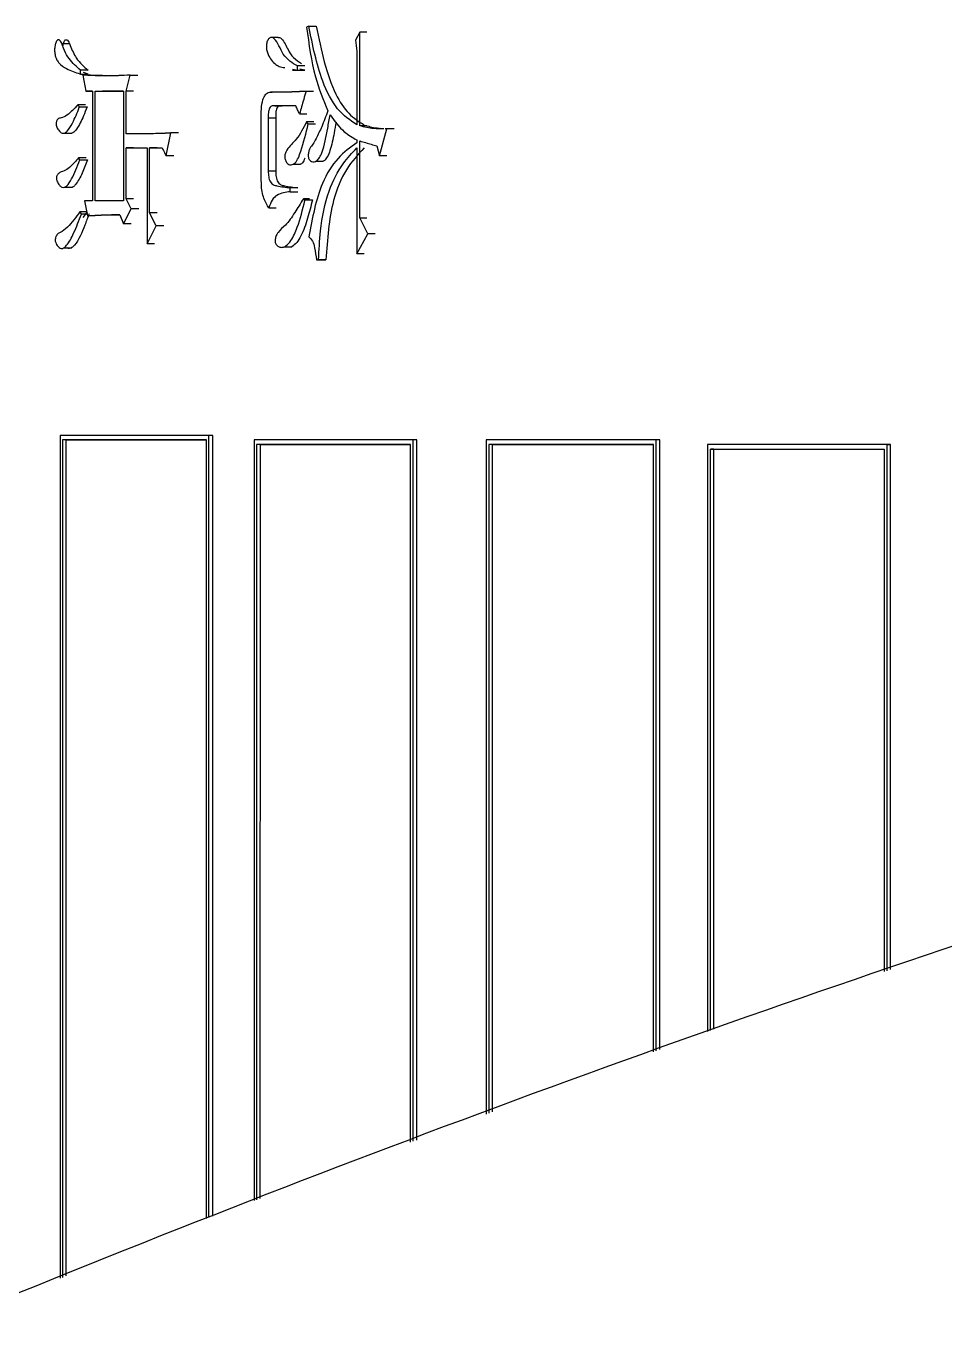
# Model space of a CAD drawing. Header units: millimetres. Extents: x 2063 to 4500, y 825 to 2548.
# Drawn here: x 3150.23 to 3160.18, y 1504.38 to 1518.5 of the extents above; entities that cross this region are included whole.
import ezdxf

# ---------------------------------------------------------------- set-up
doc = ezdxf.new("R2010")
doc.units = ezdxf.units.MM

msp = doc.modelspace()

# ---------------------------------------------------------------- linework, layer by layer
at = {"color": 7, "linetype": 'Continuous', "lineweight": 25}
for p, q in [((3153.292, 1518.502), (3153.268, 1518.492)), ((3153.292, 1518.502), (3153.371, 1518.502)), ((3153.843, 1518.438), (3153.796, 1518.351)), ((3153.843, 1517.421), (3153.843, 1518.438)), ((3153.922, 1518.438), (3153.843, 1518.438)), ((3150.702, 1518.31), (3150.618, 1518.31)), ((3152.892, 1518.379), (3152.878, 1518.379)), ((3152.959, 1518.379), (3152.894, 1518.379)), ((3150.902, 1518.026), (3150.819, 1518.026)), ((3150.819, 1517.983), (3150.819, 1518.026)), ((3153.115, 1518.025), (3153.195, 1518.025)), ((3153.116, 1518.037), (3153.169, 1518.026)), ((3153.248, 1518.07), (3153.169, 1518.07)), ((3153.169, 1518.026), (3153.169, 1518.07)), ((3153.169, 1518.026), (3153.248, 1518.026)), ((3153.249, 1518.026), (3153.196, 1518.037)), ((3153.813, 1518.135), (3153.813, 1517.432)), ((3150.819, 1517.983), (3150.902, 1517.983)), ((3150.847, 1517.972), (3150.879, 1517.799)), ((3150.929, 1517.972), (3150.847, 1517.972)), ((3150.902, 1517.983), (3150.852, 1518)), ((3150.93, 1517.972), (3150.998, 1517.969)), ((3151.313, 1517.799), (3151.357, 1517.972)), ((3151.357, 1517.972), (3151.44, 1517.972)), ((3150.879, 1517.799), (3150.95, 1517.799)), ((3150.95, 1517.799), (3150.879, 1517.799)), ((3150.978, 1517.799), (3151.285, 1517.799)), ((3150.978, 1517.799), (3151.06, 1517.799)), ((3151.285, 1517.799), (3151.06, 1517.799)), ((3151.313, 1517.334), (3151.313, 1517.799)), ((3151.395, 1517.799), (3151.313, 1517.799)), ((3152.894, 1517.788), (3152.877, 1517.788)), ((3153.262, 1517.799), (3153.342, 1517.799)), ((3150.875, 1517.648), (3150.792, 1517.648)), ((3150.808, 1517.626), (3150.891, 1517.626)), ((3153.151, 1517.637), (3152.923, 1517.637)), ((3152.923, 1517.637), (3153.003, 1517.637)), ((3153.151, 1517.637), (3153.004, 1517.637)), ((3152.778, 1516.847), (3152.778, 1517.496)), ((3152.853, 1517.507), (3152.853, 1516.934)), ((3152.853, 1517.507), (3152.934, 1517.507)), ((3152.934, 1517.507), (3152.934, 1516.934)), ((3153.192, 1517.551), (3153.272, 1517.551)), ((3153.286, 1517.442), (3153.268, 1517.464)), ((3150.641, 1517.342), (3150.725, 1517.342)), ((3151.748, 1517.096), (3151.798, 1517.345)), ((3151.88, 1517.345), (3151.798, 1517.345)), ((3153.286, 1517.442), (3153.366, 1517.442)), ((3153.922, 1517.421), (3153.843, 1517.421)), ((3154.059, 1517.096), (3154.137, 1517.388)), ((3154.137, 1517.388), (3154.12, 1517.389)), ((3154.216, 1517.388), (3154.137, 1517.388)), ((3151.313, 1517.183), (3151.541, 1517.183)), ((3151.313, 1516.631), (3151.313, 1517.183)), ((3151.395, 1517.183), (3151.313, 1517.183)), ((3151.541, 1517.183), (3151.541, 1516.144)), ((3151.569, 1517.183), (3151.703, 1517.183)), ((3151.569, 1516.48), (3151.569, 1517.183)), ((3151.651, 1517.183), (3151.569, 1517.183)), ((3153.813, 1517.183), (3153.813, 1516.036)), ((3153.813, 1517.269), (3153.813, 1517.237)), ((3153.843, 1516.426), (3153.843, 1517.258)), ((3154.029, 1517.204), (3154.059, 1517.096)), ((3150.881, 1517.074), (3150.798, 1517.074)), ((3151.829, 1517.096), (3151.748, 1517.096)), ((3153.366, 1517.038), (3153.446, 1517.038)), ((3154.138, 1517.096), (3154.059, 1517.096)), ((3152.853, 1516.934), (3152.934, 1516.934)), ((3153.124, 1517.006), (3153.204, 1517.006)), ((3150.649, 1516.758), (3150.733, 1516.758)), ((3153.092, 1516.707), (3153.092, 1516.75)), ((3153.172, 1516.75), (3153.092, 1516.75)), ((3150.863, 1516.609), (3150.896, 1516.447)), ((3150.95, 1516.609), (3150.863, 1516.609)), ((3151.285, 1516.609), (3150.978, 1516.609)), ((3151.368, 1516.523), (3151.313, 1516.631)), ((3151.395, 1516.631), (3151.313, 1516.631)), ((3153.092, 1516.707), (3153.172, 1516.707)), ((3153.3, 1516.631), (3153.233, 1516.631)), ((3153.251, 1516.62), (3153.331, 1516.62)), ((3150.887, 1516.49), (3150.814, 1516.49)), ((3150.83, 1516.469), (3150.891, 1516.469)), ((3150.85, 1516.428), (3150.897, 1516.49)), ((3151.285, 1516.361), (3151.368, 1516.523)), ((3151.451, 1516.523), (3151.368, 1516.523)), ((3151.641, 1516.339), (3151.569, 1516.48)), ((3151.651, 1516.48), (3151.569, 1516.48)), ((3152.859, 1516.534), (3152.939, 1516.534)), ((3150.978, 1516.447), (3150.896, 1516.447)), ((3151.247, 1516.458), (3151.285, 1516.361)), ((3151.368, 1516.361), (3151.285, 1516.361)), ((3151.541, 1516.144), (3151.641, 1516.339)), ((3151.723, 1516.339), (3151.641, 1516.339)), ((3153.933, 1516.252), (3153.843, 1516.426)), ((3153.843, 1516.426), (3153.922, 1516.426)), ((3153.813, 1516.036), (3153.933, 1516.252)), ((3154.012, 1516.252), (3153.933, 1516.252)), ((3150.642, 1516.102), (3150.725, 1516.102)), ((3151.623, 1516.144), (3151.541, 1516.144)), ((3153.027, 1516.112), (3153.107, 1516.112)), ((3153.892, 1516.036), (3153.813, 1516.036)), ((3153.374, 1515.971), (3153.398, 1515.971)), ((3153.374, 1515.971), (3153.454, 1515.971)), ((3153.477, 1515.971), (3153.398, 1515.971)), ((3150.641, 1514.069), (3150.599, 1514.069)), ((3150.599, 1514.069), (3150.599, 1504.938)), ((3152.252, 1514.069), (3150.641, 1514.069)), ((3152.252, 1514.069), (3152.211, 1514.069)), ((3152.211, 1505.597), (3152.211, 1514.069)), ((3152.252, 1505.612), (3152.252, 1514.069)), ((3150.624, 1514.019), (3150.624, 1504.948)), ((3150.666, 1514.019), (3150.624, 1514.019)), ((3150.666, 1504.965), (3150.666, 1514.019)), ((3152.185, 1505.587), (3152.185, 1514.019)), ((3152.74, 1514.019), (3152.7, 1514.019)), ((3152.7, 1514.019), (3152.7, 1505.779)), ((3152.727, 1513.969), (3152.727, 1505.789)), ((3152.768, 1513.969), (3152.727, 1513.969)), ((3154.462, 1514.019), (3152.74, 1514.019)), ((3152.767, 1505.804), (3152.768, 1513.969)), ((3154.395, 1506.411), (3154.395, 1513.969)), ((3154.462, 1514.019), (3154.423, 1514.019)), ((3154.423, 1506.422), (3154.423, 1514.019)), ((3154.462, 1506.436), (3154.462, 1514.019)), ((3155.251, 1514.019), (3155.213, 1514.019)), ((3155.213, 1514.019), (3155.213, 1506.716)), ((3155.241, 1513.969), (3155.241, 1506.727)), ((3155.28, 1513.969), (3155.241, 1513.969)), ((3157.092, 1514.019), (3155.251, 1514.019)), ((3155.28, 1506.741), (3155.28, 1513.969)), ((3157.025, 1507.392), (3157.025, 1513.969)), ((3157.092, 1514.019), (3157.054, 1514.019)), ((3157.054, 1507.403), (3157.054, 1514.019)), ((3157.092, 1507.417), (3157.092, 1514.019)), ((3157.609, 1513.969), (3157.609, 1507.61)), ((3157.64, 1507.622), (3157.64, 1513.919)), ((3157.677, 1513.919), (3157.64, 1513.919)), ((3159.589, 1513.969), (3157.647, 1513.969)), ((3157.677, 1507.636), (3157.677, 1513.919)), ((3159.521, 1513.919), (3159.521, 1508.26)), ((3159.553, 1508.27), (3159.553, 1513.969)), ((3159.553, 1513.969), (3159.589, 1513.969)), ((3159.589, 1508.282), (3159.589, 1513.969))]:
    msp.add_line(p, q, dxfattribs=at)
at = {"color": 7, "linetype": 'Continuous', "lineweight": 25, "flags": 128}
for points in [[(3150.95, 1517.799), (3150.95, 1517.204), (3150.95, 1516.609)], [(3150.978, 1516.609), (3150.978, 1517.204), (3150.978, 1517.799)], [(3151.285, 1517.799), (3151.285, 1517.204), (3151.285, 1516.609)], [(3150.808, 1517.626), (3150.8, 1517.637), (3150.792, 1517.648)], [(3153.348, 1517.464), (3153.319, 1517.464), (3153.294, 1517.464), (3153.268, 1517.464)], [(3150.814, 1517.053), (3150.806, 1517.064), (3150.798, 1517.075)], [(3150.814, 1517.053), (3150.844, 1517.053), (3150.871, 1517.053), (3150.897, 1517.053)], [(3150.83, 1516.469), (3150.826, 1516.474), (3150.82, 1516.482), (3150.814, 1516.49)]]:
    msp.add_lwpolyline(points, dxfattribs=at)
at = {"color": 7, "linetype": 'Continuous', "lineweight": 25}
for points, knots in [([(3153.268, 1518.492), (3153.293, 1518.307), (3153.337, 1517.98), (3153.449, 1517.703), (3153.498, 1517.583)], [0, 0, 0, 0, 0.565186, 1, 1, 1, 1]), ([(3153.813, 1517.432), (3153.74, 1517.481), (3153.591, 1517.582), (3153.4, 1517.964), (3153.333, 1518.297), (3153.292, 1518.502)], [0, 0, 0, 0, 0.269245, 0.548175, 1, 1, 1, 1]), ([(3153.372, 1518.502), (3153.426, 1518.24), (3153.502, 1517.877), (3153.718, 1517.541), (3153.835, 1517.468), (3153.893, 1517.432)], [0, 0, 0, 0, 0.571246, 0.788502, 1, 1, 1, 1]), ([(3150.819, 1518.026), (3150.777, 1518.063), (3150.713, 1518.118), (3150.643, 1518.232), (3150.62, 1518.322), (3150.593, 1518.352), (3150.582, 1518.356), (3150.573, 1518.354), (3150.564, 1518.346), (3150.554, 1518.326), (3150.543, 1518.29), (3150.538, 1518.243), (3150.543, 1518.191), (3150.559, 1518.143), (3150.599, 1518.08), (3150.687, 1518.03), (3150.767, 1518), (3150.817, 1517.984), (3150.819, 1517.983)], [0, 0, 0, 0, 0.193081, 0.290157, 0.386754, 0.407978, 0.421447, 0.432598, 0.443754, 0.462204, 0.496546, 0.533829, 0.57207, 0.615267, 0.659288, 0.789027, 0.990755, 1, 1, 1, 1]), ([(3150.628, 1518.283), (3150.63, 1518.294), (3150.633, 1518.313), (3150.642, 1518.336), (3150.65, 1518.349), (3150.659, 1518.355), (3150.669, 1518.355), (3150.681, 1518.348), (3150.696, 1518.328), (3150.723, 1518.256), (3150.781, 1518.128), (3150.857, 1518.064), (3150.902, 1518.026)], [0, 0, 0, 0, 0.052352, 0.091245, 0.123383, 0.145705, 0.168025, 0.200351, 0.251226, 0.32, 0.595425, 1, 1, 1, 1]), ([(3153.169, 1518.07), (3153.113, 1518.102), (3153.012, 1518.162), (3152.953, 1518.34), (3152.894, 1518.383), (3152.867, 1518.378), (3152.845, 1518.349), (3152.832, 1518.307), (3152.832, 1518.258), (3152.846, 1518.2), (3152.889, 1518.123), (3152.956, 1518.061), (3153.011, 1518.055), (3153.031, 1518.053)], [0, 0, 0, 0, 0.247601, 0.449259, 0.486524, 0.522863, 0.561727, 0.602638, 0.642741, 0.6832, 0.762195, 0.913729, 1, 1, 1, 1]), ([(3152.96, 1518.377), (3152.964, 1518.378), (3152.978, 1518.382), (3153.022, 1518.347), (3153.06, 1518.253), (3153.128, 1518.149), (3153.183, 1518.115), (3153.213, 1518.097)], [0, 0, 0, 0, 0.045578, 0.128146, 0.446444, 0.694721, 1, 1, 1, 1]), ([(3153.796, 1518.351), (3153.802, 1518.311), (3153.812, 1518.24), (3153.813, 1518.167), (3153.813, 1518.135)], [0, 0, 0, 0, 0.558835, 1, 1, 1, 1]), ([(3151.357, 1517.972), (3151.315, 1517.97), (3151.268, 1517.966), (3151.211, 1517.964), (3151.153, 1517.962), (3151.03, 1517.96), (3150.917, 1517.968), (3150.847, 1517.972)], [0, 0, 0, 0, 0.2447343, 0.2753248, 0.336506, 0.5812465, 1, 1, 1, 1]), ([(3151.265, 1517.967), (3151.224, 1517.965), (3151.161, 1517.963), (3151.049, 1517.966), (3151.008, 1517.967), (3150.992, 1517.968), (3150.991, 1517.968), (3150.991, 1517.968)], [0, 0, 0, 0, 0.537965, 0.821873, 0.950268, 0.983843, 1, 1, 1, 1]), ([(3152.778, 1517.496), (3152.777, 1517.532), (3152.776, 1517.603), (3152.788, 1517.691), (3152.813, 1517.749), (3152.846, 1517.786), (3152.875, 1517.788), (3152.894, 1517.788)], [0, 0, 0, 0, 0.261044, 0.518862, 0.648585, 0.774158, 1, 1, 1, 1]), ([(3152.894, 1517.788), (3152.898, 1517.788), (3152.904, 1517.789), (3152.911, 1517.789), (3152.917, 1517.789), (3152.922, 1517.789), (3152.928, 1517.789), (3152.934, 1517.789), (3152.939, 1517.789), (3152.945, 1517.789), (3152.951, 1517.789), (3152.956, 1517.789), (3152.962, 1517.789), (3152.968, 1517.789), (3152.974, 1517.789), (3152.979, 1517.789), (3152.985, 1517.789), (3152.991, 1517.789), (3152.996, 1517.789), (3153.002, 1517.789), (3153.008, 1517.789), (3153.013, 1517.789), (3153.019, 1517.789), (3153.025, 1517.789), (3153.03, 1517.789), (3153.036, 1517.79), (3153.042, 1517.79), (3153.047, 1517.79), (3153.053, 1517.79), (3153.059, 1517.79), (3153.065, 1517.79), (3153.07, 1517.79), (3153.076, 1517.79), (3153.082, 1517.791), (3153.087, 1517.791), (3153.093, 1517.791), (3153.099, 1517.791), (3153.104, 1517.791), (3153.11, 1517.792), (3153.116, 1517.792), (3153.122, 1517.792), (3153.127, 1517.792), (3153.133, 1517.793), (3153.139, 1517.793), (3153.144, 1517.793), (3153.15, 1517.793), (3153.156, 1517.794), (3153.161, 1517.794), (3153.167, 1517.794), (3153.173, 1517.794), (3153.179, 1517.795), (3153.184, 1517.795), (3153.19, 1517.795), (3153.196, 1517.796), (3153.201, 1517.796), (3153.207, 1517.796), (3153.213, 1517.797), (3153.219, 1517.797), (3153.224, 1517.797), (3153.23, 1517.797), (3153.236, 1517.798), (3153.241, 1517.798), (3153.247, 1517.798), (3153.254, 1517.799), (3153.259, 1517.799), (3153.262, 1517.799)], [0, 0, 0, 0, 0.030924, 0.046386, 0.061848, 0.07731, 0.092772, 0.108234, 0.123697, 0.139159, 0.154621, 0.170083, 0.185545, 0.201007, 0.216469, 0.231931, 0.247393, 0.262855, 0.278317, 0.293779, 0.309241, 0.324703, 0.340165, 0.355628, 0.37109, 0.386552, 0.402014, 0.417476, 0.432938, 0.4484, 0.463862, 0.479324, 0.494786, 0.510248, 0.52571, 0.541172, 0.556634, 0.572097, 0.587559, 0.603021, 0.618483, 0.633945, 0.649407, 0.664869, 0.680331, 0.695793, 0.711255, 0.726717, 0.742179, 0.757641, 0.773103, 0.788566, 0.804028, 0.81949, 0.834952, 0.850414, 0.865876, 0.881338, 0.8968, 0.912262, 0.927724, 0.943186, 0.958648, 0.97411, 1, 1, 1, 1]), ([(3153.262, 1517.799), (3153.254, 1517.769), (3153.238, 1517.712), (3153.214, 1517.629), (3153.199, 1517.577), (3153.192, 1517.551)], [0, 0, 0, 0, 0.367076, 0.683538, 1, 1, 1, 1]), ([(3150.792, 1517.648), (3150.773, 1517.628), (3150.715, 1517.569), (3150.643, 1517.508), (3150.582, 1517.504), (3150.566, 1517.487), (3150.56, 1517.473), (3150.557, 1517.457), (3150.557, 1517.438), (3150.56, 1517.416), (3150.574, 1517.385), (3150.596, 1517.358), (3150.623, 1517.339), (3150.65, 1517.342), (3150.69, 1517.371), (3150.745, 1517.47), (3150.785, 1517.564), (3150.808, 1517.625), (3150.808, 1517.626)], [0, 0, 0, 0, 0.107766, 0.324959, 0.382514, 0.397632, 0.412828, 0.427374, 0.444539, 0.463227, 0.487605, 0.551575, 0.589695, 0.627994, 0.678884, 0.799951, 0.99622, 1, 1, 1, 1]), ([(3150.892, 1517.626), (3150.879, 1517.594), (3150.845, 1517.508), (3150.799, 1517.411), (3150.752, 1517.352), (3150.732, 1517.346), (3150.725, 1517.344)], [0, 0, 0, 0, 0.283457, 0.74635, 0.905734, 1, 1, 1, 1]), ([(3152.923, 1517.637), (3152.914, 1517.639), (3152.899, 1517.642), (3152.879, 1517.632), (3152.862, 1517.608), (3152.852, 1517.563), (3152.853, 1517.526), (3152.853, 1517.507)], [0, 0, 0, 0, 0.227751, 0.352705, 0.480942, 0.73722, 1, 1, 1, 1]), ([(3152.97, 1517.636), (3152.967, 1517.634), (3152.958, 1517.631), (3152.942, 1517.608), (3152.933, 1517.563), (3152.934, 1517.526), (3152.934, 1517.507)], [0, 0, 0, 0, 0.1155788, 0.2906974, 0.6408722, 1, 1, 1, 1]), ([(3153.192, 1517.551), (3153.185, 1517.565), (3153.171, 1517.594), (3153.158, 1517.623), (3153.151, 1517.637)], [0, 0, 0, 0, 0.500001, 1, 1, 1, 1]), ([(3153.268, 1517.464), (3153.233, 1517.396), (3153.171, 1517.277), (3153.077, 1517.199), (3153.037, 1517.13), (3153.028, 1517.089), (3153.037, 1517.048), (3153.054, 1517.018), (3153.076, 1517), (3153.1, 1516.998), (3153.123, 1517.004), (3153.167, 1517.038), (3153.225, 1517.196), (3153.262, 1517.344), (3153.286, 1517.442)], [0, 0, 0, 0, 0.207965, 0.368358, 0.401514, 0.432917, 0.464664, 0.497814, 0.528601, 0.558738, 0.58913, 0.619745, 0.747266, 1, 1, 1, 1]), ([(3153.498, 1517.583), (3153.477, 1517.525), (3153.438, 1517.421), (3153.382, 1517.303), (3153.339, 1517.225), (3153.307, 1517.187), (3153.29, 1517.142), (3153.285, 1517.108), (3153.287, 1517.081), (3153.292, 1517.063), (3153.304, 1517.047), (3153.324, 1517.034), (3153.35, 1517.029), (3153.381, 1517.044), (3153.411, 1517.078), (3153.461, 1517.19), (3153.489, 1517.354), (3153.514, 1517.493), (3153.522, 1517.54)], [0, 0, 0, 0, 0.150802, 0.270996, 0.331066, 0.383869, 0.414543, 0.44536, 0.459508, 0.473787, 0.489783, 0.51524, 0.550113, 0.584523, 0.63156, 0.679807, 0.891009, 1, 1, 1, 1]), ([(3153.588, 1517.463), (3153.581, 1517.423), (3153.562, 1517.318), (3153.535, 1517.187), (3153.497, 1517.087), (3153.469, 1517.05), (3153.451, 1517.042), (3153.446, 1517.039)], [0, 0, 0, 0, 0.246919, 0.654828, 0.820581, 0.946757, 1, 1, 1, 1]), ([(3153.522, 1517.54), (3153.571, 1517.473), (3153.659, 1517.355), (3153.767, 1517.295), (3153.813, 1517.269)], [0, 0, 0, 0, 0.563817, 1, 1, 1, 1]), ([(3214.929, 1517.398), (3212.368, 1517.373), (3208.788, 1517.338), (3203.519, 1517.059), (3199.054, 1516.724), (3193.738, 1516.158), (3188.169, 1515.385), (3182.356, 1514.375), (3176.384, 1513.119), (3170.308, 1511.608), (3164.17, 1509.837), (3158.005, 1507.803), (3151.842, 1505.504), (3145.705, 1502.939), (3139.617, 1500.108), (3133.597, 1497.014), (3127.664, 1493.66), (3121.835, 1490.048), (3116.125, 1486.182), (3110.55, 1482.068), (3105.123, 1477.711), (3099.857, 1473.116), (3094.766, 1468.292), (3089.861, 1463.244), (3085.154, 1457.981), (3080.656, 1452.511), (3076.378, 1446.843), (3072.329, 1440.986), (3068.52, 1434.949), (3064.958, 1428.743), (3061.653, 1422.379), (3058.612, 1415.866), (3055.843, 1409.217), (3053.352, 1402.443), (3051.147, 1395.555), (3049.232, 1388.566), (3047.614, 1381.489), (3046.296, 1374.335), (3045.283, 1367.118), (3044.579, 1359.851), (3044.186, 1352.547), (3044.107, 1345.219), (3044.344, 1337.881), (3044.898, 1330.546), (3045.77, 1323.228), (3046.96, 1315.941), (3048.469, 1308.699), (3050.294, 1301.514), (3052.434, 1294.401), (3054.888, 1287.374), (3057.653, 1280.445), (3060.725, 1273.629), (3064.103, 1266.938), (3067.78, 1260.386), (3071.754, 1253.986), (3076.019, 1247.751), (3080.57, 1241.693), (3085.402, 1235.824), (3090.509, 1230.158), (3095.886, 1224.705), (3101.332, 1219.658), (3106.806, 1215.006), (3112.264, 1210.736), (3117.889, 1206.694), (3123.67, 1202.885), (3129.598, 1199.317), (3135.66, 1195.995), (3141.846, 1192.925), (3148.143, 1190.112), (3154.536, 1187.56), (3161.011, 1185.274), (3167.549, 1183.257), (3174.124, 1181.515), (3180.697, 1180.05), (3187.191, 1178.868), (3193.48, 1177.971), (3199.004, 1177.388), (3203.887, 1177.02), (3208.711, 1176.78), (3214.685, 1176.663), (3220.202, 1176.774), (3225.471, 1177.045), (3229.936, 1177.383), (3235.252, 1177.948), (3240.821, 1178.721), (3246.634, 1179.731), (3252.605, 1180.987), (3258.681, 1182.498), (3264.819, 1184.269), (3270.985, 1186.303), (3277.148, 1188.602), (3283.285, 1191.168), (3289.373, 1193.998), (3295.393, 1197.092), (3301.325, 1200.446), (3307.155, 1204.059), (3312.864, 1207.924), (3318.44, 1212.038), (3323.867, 1216.396), (3329.133, 1220.99), (3334.224, 1225.814), (3339.129, 1230.862), (3343.836, 1236.125), (3348.334, 1241.595), (3352.612, 1247.263), (3356.661, 1253.12), (3360.47, 1259.157), (3364.032, 1265.363), (3367.337, 1271.728), (3370.38, 1278.24), (3373.141, 1284.891), (3375.479, 1291.173), (3376.757, 1295.278), (3377.32, 1297.087)], [0, 0, 0, 0, 0.0102074, 0.014274, 0.021037, 0.0280561, 0.0355867, 0.0434511, 0.0515783, 0.0599113, 0.0684099, 0.0770439, 0.085791, 0.0946336, 0.1035582, 0.112554, 0.1216124, 0.1307262, 0.1398897, 0.1490979, 0.1583469, 0.1676331, 0.1769537, 0.1863062, 0.1956884, 0.2050985, 0.2145348, 0.2239961, 0.233481, 0.2429885, 0.2525178, 0.262068, 0.2716385, 0.2812287, 0.2908382, 0.3004664, 0.3101132, 0.3197782, 0.3294613, 0.3391624, 0.3488814, 0.3586183, 0.3683733, 0.3781464, 0.387938, 0.3977483, 0.4075776, 0.4174265, 0.4272956, 0.4371854, 0.4470968, 0.4570307, 0.4669882, 0.4769704, 0.486979, 0.4970156, 0.5070822, 0.5171812, 0.5273154, 0.5374882, 0.5477037, 0.5569145, 0.5661226, 0.5753266, 0.5845258, 0.5937191, 0.6029052, 0.6120821, 0.6212471, 0.6303962, 0.6395236, 0.6486197, 0.6576679, 0.6666375, 0.6754633, 0.6839789, 0.6919633, 0.6976055, 0.7035012, 0.7112199, 0.7214273, 0.7254939, 0.7322569, 0.739276, 0.7468066, 0.754671, 0.7627982, 0.7711312, 0.7796298, 0.7882638, 0.7970109, 0.8058535, 0.8147781, 0.8237739, 0.8328323, 0.8419461, 0.8511096, 0.8603178, 0.8695668, 0.878853, 0.8881736, 0.8975261, 0.9069083, 0.9163184, 0.9257547, 0.935216, 0.9447009, 0.9542084, 0.9637377, 0.9732879, 0.9828584, 0.9924486, 1, 1, 1, 1]), ([(3151.798, 1517.345), (3151.795, 1517.345), (3151.788, 1517.344), (3151.779, 1517.343), (3151.77, 1517.343), (3151.763, 1517.342), (3151.754, 1517.342), (3151.747, 1517.341), (3151.74, 1517.341), (3151.732, 1517.34), (3151.725, 1517.34), (3151.713, 1517.34), (3151.676, 1517.338), (3151.626, 1517.337), (3151.569, 1517.336), (3151.534, 1517.336), (3151.509, 1517.335), (3151.497, 1517.335), (3151.489, 1517.335), (3151.482, 1517.335), (3151.475, 1517.335), (3151.467, 1517.335), (3151.459, 1517.335), (3151.451, 1517.335), (3151.444, 1517.335), (3151.437, 1517.335), (3151.429, 1517.335), (3151.422, 1517.335), (3151.414, 1517.334), (3151.407, 1517.334), (3151.398, 1517.334), (3151.391, 1517.334), (3151.384, 1517.334), (3151.377, 1517.334), (3151.37, 1517.334), (3151.363, 1517.334), (3151.357, 1517.334), (3151.353, 1517.334), (3151.348, 1517.334), (3151.345, 1517.334), (3151.341, 1517.334), (3151.337, 1517.334), (3151.333, 1517.334), (3151.329, 1517.334), (3151.326, 1517.334), (3151.321, 1517.334), (3151.316, 1517.334), (3151.313, 1517.334)], [0, 0, 0, 0, 0.021887, 0.043773, 0.054717, 0.076603, 0.087547, 0.109433, 0.120377, 0.13132, 0.153207, 0.16415, 0.207923, 0.383017, 0.470564, 0.558111, 0.601884, 0.623771, 0.634714, 0.645657, 0.667544, 0.678487, 0.700374, 0.711317, 0.733204, 0.744147, 0.755091, 0.776977, 0.787921, 0.809807, 0.820751, 0.842637, 0.853581, 0.864524, 0.886411, 0.897354, 0.908297, 0.919241, 0.924712, 0.935656, 0.941127, 0.952071, 0.957542, 0.968486, 0.973957, 0.979429, 1, 1, 1, 1]), ([(3154.093, 1517.389), (3154.061, 1517.389), (3154.002, 1517.389), (3153.919, 1517.404), (3153.869, 1517.415), (3153.843, 1517.421)], [0, 0, 0, 0, 0.3872038, 0.6933689, 1, 1, 1, 1]), ([(3153.923, 1517.421), (3153.946, 1517.415), (3153.996, 1517.403), (3154.046, 1517.397), (3154.073, 1517.394)], [0, 0, 0, 0, 0.464247, 1, 1, 1, 1]), ([(3154.103, 1517.389), (3154.102, 1517.389), (3154.094, 1517.39), (3154.083, 1517.391), (3154.073, 1517.392)], [0, 0, 0, 0, 0.127487, 1, 1, 1, 1]), ([(3151.703, 1517.183), (3151.709, 1517.17), (3151.72, 1517.15), (3151.735, 1517.121), (3151.744, 1517.104), (3151.748, 1517.096)], [0, 0, 0, 0, 0.4283659, 0.7141823, 1, 1, 1, 1]), ([(3153.813, 1517.237), (3153.743, 1517.188), (3153.599, 1517.088), (3153.392, 1516.752), (3153.33, 1516.423), (3153.292, 1516.22)], [0, 0, 0, 0, 0.270771, 0.548729, 1, 1, 1, 1]), ([(3153.398, 1515.971), (3153.403, 1516.075), (3153.415, 1516.332), (3153.49, 1516.708), (3153.644, 1517.006), (3153.762, 1517.129), (3153.813, 1517.183)], [0, 0, 0, 0, 0.214752, 0.527903, 0.794745, 1, 1, 1, 1]), ([(3153.893, 1517.183), (3153.825, 1517.111), (3153.688, 1516.964), (3153.517, 1516.549), (3153.493, 1516.192), (3153.478, 1515.971)], [0, 0, 0, 0, 0.27091, 0.549398, 1, 1, 1, 1]), ([(3153.843, 1517.258), (3153.865, 1517.252), (3153.906, 1517.24), (3153.968, 1517.222), (3154.009, 1517.21), (3154.029, 1517.204)], [0, 0, 0, 0, 0.344184, 0.672092, 1, 1, 1, 1]), ([(3150.798, 1517.074), (3150.77, 1517.041), (3150.726, 1516.987), (3150.657, 1516.936), (3150.607, 1516.923), (3150.575, 1516.901), (3150.564, 1516.881), (3150.56, 1516.869), (3150.559, 1516.855), (3150.562, 1516.836), (3150.572, 1516.808), (3150.59, 1516.776), (3150.618, 1516.756), (3150.646, 1516.753), (3150.685, 1516.78), (3150.726, 1516.847), (3150.772, 1516.944), (3150.8, 1517.016), (3150.814, 1517.053), (3150.814, 1517.053)], [0, 0, 0, 0, 0.157954, 0.255242, 0.35249, 0.401724, 0.417192, 0.427834, 0.438557, 0.45242, 0.478029, 0.52635, 0.573066, 0.619079, 0.658607, 0.768684, 0.881292, 0.999134, 1, 1, 1, 1]), ([(3150.897, 1517.053), (3150.878, 1517.004), (3150.841, 1516.906), (3150.787, 1516.809), (3150.748, 1516.763), (3150.736, 1516.76), (3150.733, 1516.759)], [0, 0, 0, 0, 0.419977, 0.842492, 0.96479, 1, 1, 1, 1]), ([(3153.248, 1517.07), (3153.241, 1517.052), (3153.23, 1517.023), (3153.21, 1517.008), (3153.203, 1517.005), (3153.203, 1517.005)], [0, 0, 0, 0, 0.609563, 0.994779, 1, 1, 1, 1]), ([(3152.853, 1516.934), (3152.854, 1516.912), (3152.855, 1516.869), (3152.873, 1516.808), (3152.909, 1516.78), (3152.982, 1516.764), (3153.044, 1516.756), (3153.092, 1516.75)], [0, 0, 0, 0, 0.13003, 0.256202, 0.384291, 0.511395, 1, 1, 1, 1]), ([(3152.934, 1516.934), (3152.935, 1516.912), (3152.936, 1516.869), (3152.954, 1516.808), (3152.99, 1516.78), (3153.063, 1516.764), (3153.124, 1516.756), (3153.173, 1516.75)], [0, 0, 0, 0, 0.130153, 0.256408, 0.38449, 0.511557, 1, 1, 1, 1]), ([(3152.859, 1516.534), (3152.842, 1516.561), (3152.814, 1516.606), (3152.789, 1516.69), (3152.778, 1516.767), (3152.778, 1516.821), (3152.778, 1516.847)], [0, 0, 0, 0, 0.330967, 0.551079, 0.77486, 1, 1, 1, 1]), ([(3153.092, 1516.707), (3153.042, 1516.703), (3152.972, 1516.697), (3152.891, 1516.623), (3152.87, 1516.564), (3152.859, 1516.534)], [0, 0, 0, 0, 0.550462, 0.77054, 1, 1, 1, 1]), ([(3153.233, 1516.631), (3153.202, 1516.581), (3153.14, 1516.481), (3153.052, 1516.349), (3152.975, 1516.293), (3152.939, 1516.236), (3152.929, 1516.201), (3152.927, 1516.174), (3152.929, 1516.157), (3152.935, 1516.141), (3152.949, 1516.123), (3152.974, 1516.108), (3153.008, 1516.102), (3153.053, 1516.124), (3153.113, 1516.19), (3153.186, 1516.359), (3153.226, 1516.517), (3153.25, 1516.618), (3153.251, 1516.62)], [0, 0, 0, 0, 0.14, 0.280266, 0.380171, 0.409931, 0.439811, 0.452036, 0.462473, 0.472931, 0.488626, 0.51752, 0.558625, 0.598671, 0.668428, 0.787489, 0.99583, 1, 1, 1, 1]), ([(3153.331, 1516.62), (3153.315, 1516.553), (3153.281, 1516.416), (3153.225, 1516.258), (3153.164, 1516.152), (3153.126, 1516.125), (3153.107, 1516.112)], [0, 0, 0, 0, 0.333447, 0.684518, 0.842265, 1, 1, 1, 1]), ([(3153.251, 1516.62), (3153.249, 1516.621), (3153.246, 1516.623), (3153.24, 1516.627), (3153.235, 1516.63), (3153.233, 1516.631)], [0, 0, 0, 0, 0.255027, 0.627514, 1, 1, 1, 1]), ([(3150.814, 1516.49), (3150.792, 1516.461), (3150.727, 1516.371), (3150.645, 1516.282), (3150.575, 1516.257), (3150.558, 1516.233), (3150.55, 1516.212), (3150.547, 1516.191), (3150.547, 1516.172), (3150.552, 1516.153), (3150.565, 1516.128), (3150.586, 1516.105), (3150.612, 1516.091), (3150.641, 1516.098), (3150.691, 1516.145), (3150.756, 1516.274), (3150.804, 1516.396), (3150.83, 1516.468), (3150.83, 1516.469)], [0, 0, 0, 0, 0.113222, 0.341327, 0.387566, 0.408095, 0.428648, 0.444625, 0.457844, 0.471063, 0.493511, 0.536211, 0.570053, 0.604097, 0.65629, 0.801568, 0.997978, 1, 1, 1, 1]), ([(3150.913, 1516.469), (3150.898, 1516.428), (3150.853, 1516.305), (3150.795, 1516.168), (3150.73, 1516.102), (3150.703, 1516.092), (3150.684, 1516.094), (3150.677, 1516.102), (3150.677, 1516.102)], [0, 0, 0, 0, 0.248256, 0.747976, 0.841052, 0.91959, 0.998812, 1, 1, 1, 1]), ([(3150.896, 1516.447), (3150.905, 1516.448), (3150.919, 1516.449), (3150.935, 1516.45), (3150.943, 1516.45), (3150.948, 1516.451), (3150.954, 1516.451), (3150.959, 1516.451), (3150.965, 1516.452), (3150.97, 1516.452), (3150.976, 1516.452), (3150.98, 1516.453), (3150.986, 1516.453), (3150.991, 1516.453), (3150.997, 1516.454), (3151.003, 1516.454), (3151.009, 1516.454), (3151.015, 1516.455), (3151.021, 1516.455), (3151.028, 1516.455), (3151.036, 1516.455), (3151.042, 1516.456), (3151.048, 1516.456), (3151.056, 1516.456), (3151.066, 1516.456), (3151.074, 1516.457), (3151.08, 1516.457), (3151.085, 1516.457), (3151.091, 1516.457), (3151.096, 1516.457), (3151.102, 1516.457), (3151.106, 1516.457), (3151.112, 1516.457), (3151.118, 1516.458), (3151.124, 1516.458), (3151.13, 1516.458), (3151.135, 1516.458), (3151.141, 1516.458), (3151.146, 1516.458), (3151.152, 1516.458), (3151.157, 1516.458), (3151.163, 1516.458), (3151.168, 1516.458), (3151.174, 1516.458), (3151.179, 1516.458), (3151.185, 1516.458), (3151.189, 1516.458), (3151.195, 1516.458), (3151.2, 1516.458), (3151.206, 1516.458), (3151.211, 1516.458), (3151.217, 1516.458), (3151.222, 1516.458), (3151.228, 1516.458), (3151.233, 1516.458), (3151.24, 1516.458), (3151.244, 1516.458), (3151.247, 1516.458)], [0, 0, 0, 0, 0.082056, 0.123084, 0.133341, 0.153855, 0.164112, 0.184626, 0.194883, 0.215397, 0.225654, 0.246168, 0.256425, 0.276939, 0.287196, 0.30771, 0.328224, 0.338481, 0.358995, 0.379509, 0.400023, 0.420537, 0.430794, 0.451308, 0.492336, 0.51285, 0.523107, 0.543621, 0.553878, 0.574392, 0.584649, 0.605163, 0.61542, 0.635934, 0.656448, 0.666705, 0.687219, 0.697476, 0.71799, 0.728247, 0.748761, 0.759018, 0.779532, 0.789789, 0.810303, 0.82056, 0.841074, 0.851331, 0.871845, 0.882102, 0.902616, 0.912873, 0.933387, 0.943644, 0.964158, 0.974415, 1, 1, 1, 1]), ([(3151.247, 1516.458), (3151.236, 1516.458), (3151.185, 1516.458), (3151.096, 1516.455), (3151.018, 1516.45), (3150.979, 1516.447)], [0, 0, 0, 0, 0.123403, 0.561636, 1, 1, 1, 1]), ([(3153.292, 1516.22), (3153.306, 1516.206), (3153.334, 1516.177), (3153.362, 1516.086), (3153.369, 1516.015), (3153.374, 1515.971)], [0, 0, 0, 0, 0.268422, 0.549119, 1, 1, 1, 1]), ([(3153.454, 1515.971), (3153.459, 1515.971), (3153.466, 1515.971), (3153.474, 1515.971), (3153.478, 1515.971)], [0, 0, 0, 0, 0.56, 1, 1, 1, 1]), ([(3152.211, 1514.069), (3152.047, 1514.069), (3151.717, 1514.069), (3151.178, 1514.069), (3150.81, 1514.069), (3150.599, 1514.069)], [0, 0, 0, 0, 0.300081, 0.600162, 1, 1, 1, 1]), ([(3152.185, 1514.019), (3152.021, 1514.019), (3151.691, 1514.019), (3151.17, 1514.019), (3150.818, 1514.019), (3150.624, 1514.019)], [0, 0, 0, 0, 0.309921, 0.619841, 1, 1, 1, 1]), ([(3150.666, 1514.019), (3150.793, 1514.019), (3151.048, 1514.019), (3151.55, 1514.019), (3151.934, 1514.019), (3152.185, 1514.019)], [0, 0, 0, 0, 0.256655, 0.51331, 1, 1, 1, 1]), ([(3154.423, 1514.019), (3154.247, 1514.019), (3153.896, 1514.019), (3153.32, 1514.019), (3152.926, 1514.019), (3152.7, 1514.019)], [0, 0, 0, 0, 0.300081, 0.600162, 1, 1, 1, 1]), ([(3154.395, 1513.969), (3154.22, 1513.969), (3153.868, 1513.969), (3153.311, 1513.969), (3152.935, 1513.969), (3152.727, 1513.969)], [0, 0, 0, 0, 0.309921, 0.619841, 1, 1, 1, 1]), ([(3152.768, 1513.969), (3152.904, 1513.969), (3153.176, 1513.969), (3153.715, 1513.969), (3154.126, 1513.969), (3154.395, 1513.969)], [0, 0, 0, 0, 0.256004, 0.512008, 1, 1, 1, 1]), ([(3157.054, 1514.019), (3156.867, 1514.019), (3156.492, 1514.019), (3155.877, 1514.019), (3155.454, 1514.019), (3155.213, 1514.019)], [0, 0, 0, 0, 0.300081, 0.600162, 1, 1, 1, 1]), ([(3157.025, 1513.969), (3156.837, 1513.969), (3156.462, 1513.969), (3155.867, 1513.969), (3155.464, 1513.969), (3155.241, 1513.969)], [0, 0, 0, 0, 0.309921, 0.619841, 1, 1, 1, 1]), ([(3155.28, 1513.969), (3155.426, 1513.969), (3155.718, 1513.969), (3156.296, 1513.969), (3156.736, 1513.969), (3157.025, 1513.969)], [0, 0, 0, 0, 0.25537, 0.51074, 1, 1, 1, 1]), ([(3159.553, 1513.969), (3159.355, 1513.969), (3158.96, 1513.969), (3158.311, 1513.969), (3157.864, 1513.969), (3157.609, 1513.969)], [0, 0, 0, 0, 0.300081, 0.600162, 1, 1, 1, 1]), ([(3157.64, 1513.919), (3157.831, 1513.919), (3158.214, 1513.919), (3158.84, 1513.919), (3159.279, 1513.919), (3159.521, 1513.919)], [0, 0, 0, 0, 0.3099206, 0.6198411, 1, 1, 1, 1]), ([(3157.677, 1513.919), (3157.831, 1513.919), (3158.139, 1513.919), (3158.751, 1513.919), (3159.216, 1513.919), (3159.521, 1513.919)], [0, 0, 0, 0, 0.254867, 0.509735, 1, 1, 1, 1])]:
    msp.add_open_spline(points, degree=3, knots=knots, dxfattribs=at)

doc.saveas('drawing.dxf')
